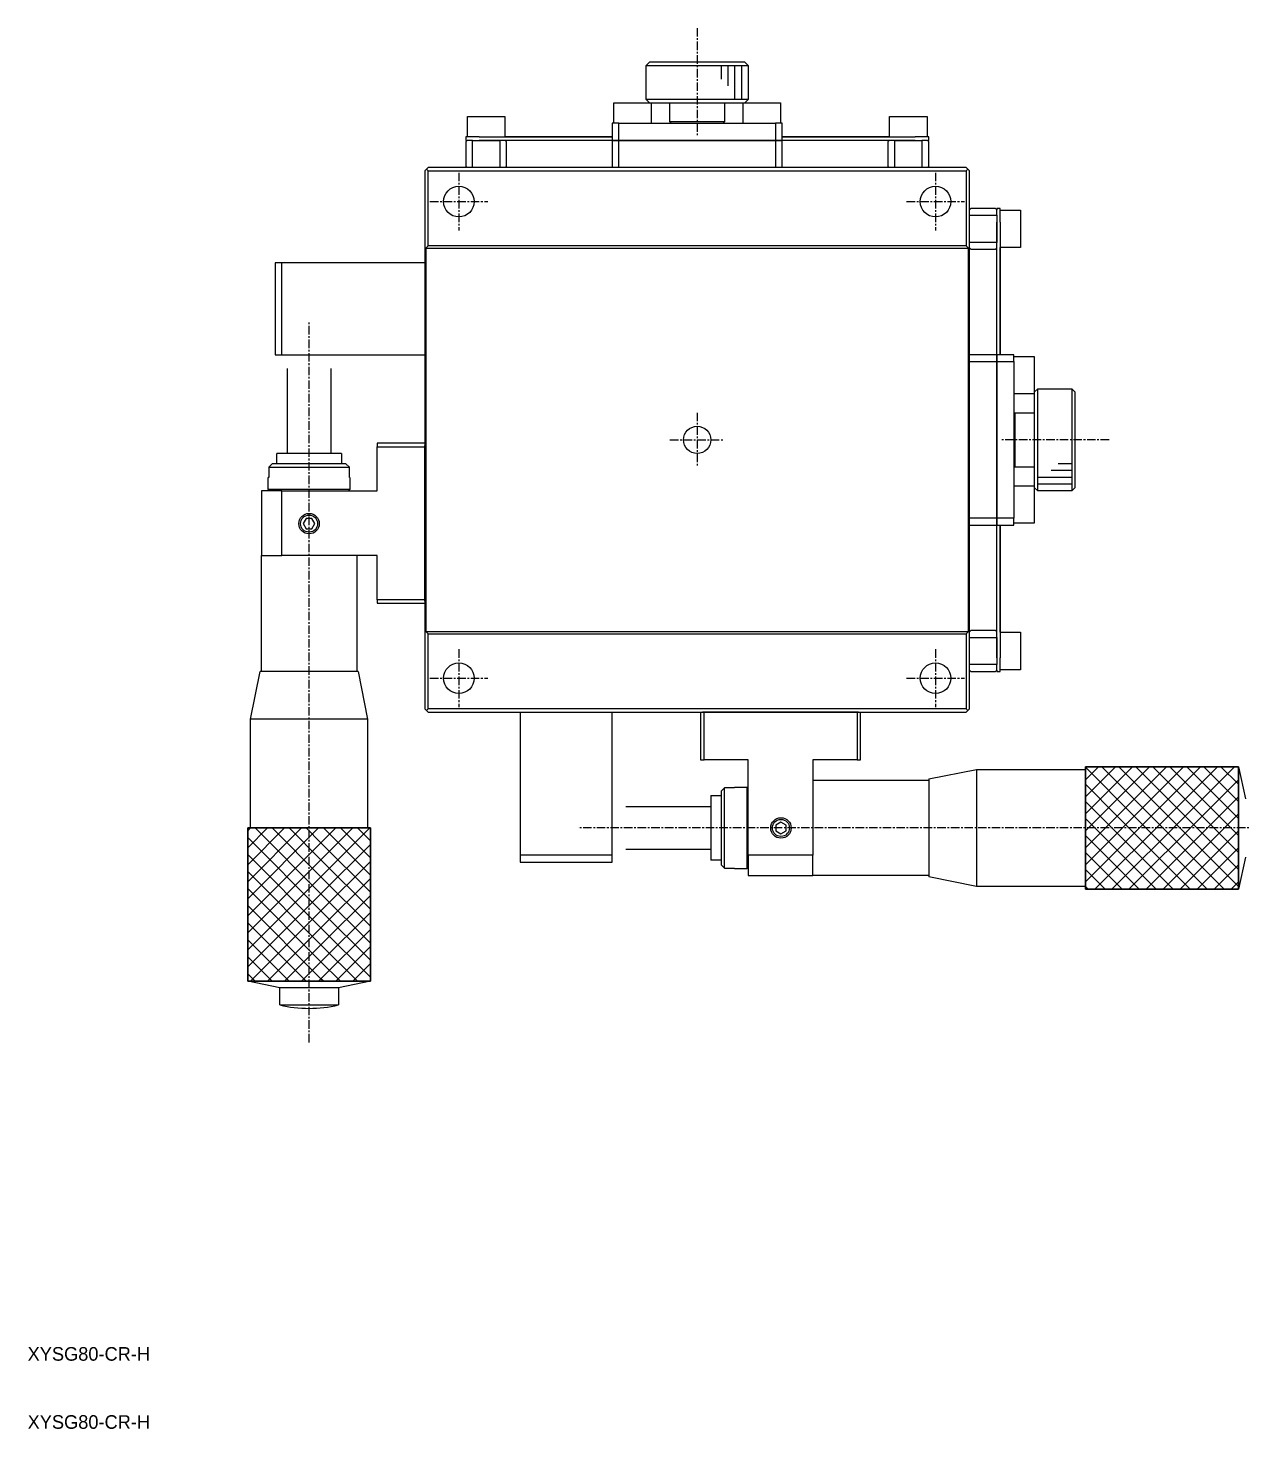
# Model space of a CAD drawing. Extents: x 10 to 534, y -6 to 276.
# Drawn here: x 10.1 to 188.3, y 10 to 215.8 of the extents above; entities that cross this region are included whole.
import ezdxf

# ---------------------------------------------------------------- set-up
doc = ezdxf.new("R2010")
doc.units = 0
doc.linetypes.add('CENTER', pattern=[2, 1.25, -0.25, 0.25, -0.25])
doc.layers.get('0').update_dxf_attribs({"linetype": 'CONTINUOUS'})
doc.layers.add('CENTER', color=1, linetype='CENTER')
doc.styles.get("Standard").update_dxf_attribs({"font": 'FG教科書体NT-M'})

msp = doc.modelspace()

# ---------------------------------------------------------------- linework, layer by layer
at = {"color": 7, "linetype": 'CONTINUOUS'}
for p, q in [((100.83, 210.25), (101.33, 210.75)), ((100.83, 210.25), (115.83, 210.25)), ((100.83, 205.25), (100.83, 210.25)), ((115.33, 210.75), (101.33, 210.75)), ((115.33, 210.75), (115.83, 210.25)), ((115.83, 210.25), (115.83, 205.25)), ((96.08, 204.75), (98.83, 204.75)), ((96.08, 201.75), (96.08, 204.75)), ((98.83, 204.75), (101.58, 204.75)), ((108.41, 205.25), (100.83, 205.25)), ((101.33, 204.75), (100.83, 205.25)), ((101.58, 204.75), (108.41, 204.75)), ((101.58, 204.75), (101.58, 201.75)), ((104.33, 201.95), (104.33, 204.75)), ((115.83, 205.25), (108.41, 205.25)), ((108.41, 204.75), (115.08, 204.75)), ((112.33, 204.75), (112.33, 201.95)), ((115.08, 204.75), (117.83, 204.75)), ((115.08, 201.75), (115.08, 204.75)), ((115.83, 205.25), (115.33, 204.75)), ((117.83, 204.75), (120.58, 204.75)), ((120.58, 204.75), (120.58, 201.75)), ((74.58, 202.75), (77.33, 202.75)), ((74.58, 199.75), (74.58, 202.75)), ((77.33, 202.75), (80.08, 202.75)), ((80.08, 202.75), (80.08, 199.75)), ((95.83, 201.75), (95.83, 199.25)), ((96.83, 201.75), (95.83, 201.75)), ((96.83, 199.25), (96.83, 201.75)), ((96.83, 201.75), (107.08, 201.75)), ((108.37, 201.95), (104.33, 201.95)), ((104.53, 201.75), (104.33, 201.95)), ((107.08, 201.75), (109.58, 201.75)), ((112.33, 201.95), (108.37, 201.95)), ((109.58, 201.75), (119.83, 201.75)), ((112.33, 201.95), (112.13, 201.75)), ((120.83, 201.75), (119.83, 201.75)), ((119.83, 201.75), (119.83, 199.25)), ((120.83, 199.25), (120.83, 201.75)), ((136.58, 202.75), (139.33, 202.75)), ((136.58, 199.75), (136.58, 202.75)), ((139.33, 202.75), (142.08, 202.75)), ((142.08, 202.75), (142.08, 199.75)), ((74.58, 199.75), (74.33, 199.75)), ((76.33, 199.75), (74.33, 199.75)), ((74.33, 199.75), (74.33, 199.25)), ((76.33, 199.75), (95.83, 199.75)), ((95.83, 199.75), (80.08, 199.75)), ((92.58, 199.75), (94.33, 199.75)), ((92.58, 199.75), (94.33, 199.75)), ((95.83, 199.75), (94.33, 199.75)), ((94.33, 199.75), (95.83, 199.75)), ((122.33, 199.75), (120.83, 199.75)), ((120.83, 199.75), (122.33, 199.75)), ((136.58, 199.75), (120.83, 199.75)), ((120.83, 199.75), (140.33, 199.75)), ((122.33, 199.75), (124.08, 199.75)), ((122.33, 199.75), (124.08, 199.75)), ((142.33, 199.75), (140.33, 199.75)), ((142.33, 199.75), (142.08, 199.75)), ((142.33, 199.25), (142.33, 199.75)), ((74.33, 199.05), (74.53, 199.25)), ((74.53, 199.25), (74.33, 199.05)), ((74.33, 199.25), (74.53, 199.25)), ((74.33, 199.05), (74.33, 195.45)), ((75.33, 199.25), (74.53, 199.25)), ((75.33, 199.25), (76.33, 199.25)), ((75.33, 195.25), (75.33, 199.25)), ((76.33, 199.25), (79.33, 199.25)), ((79.33, 199.25), (76.33, 199.25)), ((79.33, 199.25), (79.33, 195.25)), ((95.83, 199.25), (79.33, 199.25)), ((80.13, 199.25), (80.33, 199.05)), ((80.33, 199.05), (80.13, 199.25)), ((80.33, 195.45), (80.33, 199.05)), ((95.83, 199.25), (96.83, 199.25)), ((95.83, 199.25), (95.83, 195.25)), ((96.83, 199.25), (95.83, 199.25)), ((119.83, 199.25), (96.83, 199.25)), ((96.83, 195.25), (96.83, 199.25)), ((96.83, 199.25), (119.83, 199.25)), ((119.83, 199.25), (120.83, 199.25)), ((119.83, 199.25), (119.83, 195.25)), ((120.83, 199.25), (119.83, 199.25)), ((137.33, 199.25), (120.83, 199.25)), ((120.83, 195.25), (120.83, 199.25)), ((136.33, 199.05), (136.53, 199.25)), ((136.53, 199.25), (136.33, 199.05)), ((136.33, 199.05), (136.33, 195.45)), ((137.33, 199.25), (140.33, 199.25)), ((137.33, 195.25), (137.33, 199.25)), ((140.33, 199.25), (137.33, 199.25)), ((140.33, 199.25), (141.33, 199.25)), ((141.33, 199.25), (141.33, 195.25)), ((142.13, 199.25), (141.33, 199.25)), ((142.13, 199.25), (142.33, 199.05)), ((142.33, 199.05), (142.13, 199.25)), ((142.13, 199.25), (142.33, 199.25)), ((142.33, 195.45), (142.33, 199.05)), ((68.58, 195), (68.33, 194.75)), ((68.33, 194.75), (68.33, 154.45)), ((68.58, 195), (68.83, 195.25)), ((68.58, 195), (68.83, 194.75)), ((147.83, 195.25), (68.83, 195.25)), ((68.83, 194.75), (147.83, 194.75)), ((68.83, 183.75), (68.83, 194.75)), ((74.53, 195.25), (74.33, 195.45)), ((80.33, 195.45), (80.13, 195.25)), ((136.53, 195.25), (136.33, 195.45)), ((142.33, 195.45), (142.13, 195.25)), ((147.83, 195.25), (148.08, 195)), ((147.83, 194.75), (148.08, 195)), ((147.83, 194.75), (147.83, 183.75)), ((148.33, 194.75), (148.08, 195)), ((148.33, 115.75), (148.33, 194.75)), ((148.33, 189.05), (148.53, 189.25)), ((148.33, 188.25), (152.33, 188.25)), ((152.13, 189.25), (148.53, 189.25)), ((152.13, 189.25), (152.33, 189.05)), ((152.33, 189.05), (152.13, 189.25)), ((152.83, 189.25), (152.33, 189.25)), ((152.33, 189.25), (152.33, 189.05)), ((152.33, 188.25), (152.33, 189.05)), ((152.33, 188.25), (152.33, 187.25)), ((152.83, 189), (152.83, 189.25)), ((152.83, 187.25), (152.83, 189.25)), ((152.83, 189), (155.83, 189)), ((155.83, 189), (155.83, 186.25)), ((152.33, 187.25), (152.33, 184.25)), ((152.33, 184.25), (152.33, 187.25)), ((152.83, 187.25), (152.83, 167.75)), ((155.83, 186.25), (155.83, 183.5)), ((68.83, 183.75), (68.48, 183.4)), ((68.48, 183.4), (68.48, 127.1)), ((68.48, 183.4), (148.18, 183.4)), ((147.83, 183.75), (68.83, 183.75)), ((148.18, 183.4), (147.83, 183.75)), ((148.18, 127.1), (148.18, 183.4)), ((152.33, 184.25), (148.33, 184.25)), ((148.53, 183.25), (148.33, 183.45)), ((148.53, 183.25), (152.13, 183.25)), ((152.33, 183.45), (152.13, 183.25)), ((152.13, 183.25), (152.33, 183.45)), ((152.33, 167.75), (152.33, 184.25)), ((152.83, 167.75), (152.83, 183.5)), ((155.83, 183.5), (152.83, 183.5)), ((46.33, 181.25), (46.33, 167.75)), ((47.33, 181.25), (46.33, 181.25)), ((68.33, 181.25), (47.33, 181.25)), ((47.33, 167.75), (47.33, 181.25)), ((152.83, 171), (152.83, 169.25)), ((152.83, 171), (152.83, 169.25)), ((152.83, 167.75), (152.83, 169.25)), ((152.83, 169.25), (152.83, 167.75)), ((46.33, 167.75), (47.33, 167.75)), ((47.33, 167.75), (68.33, 167.75)), ((152.33, 167.75), (148.33, 167.75)), ((148.33, 166.75), (152.33, 166.75)), ((154.83, 167.75), (152.33, 167.75)), ((152.33, 167.75), (152.33, 166.75)), ((152.33, 166.75), (152.33, 167.75)), ((152.33, 166.75), (154.83, 166.75)), ((152.33, 143.75), (152.33, 166.75)), ((152.33, 166.75), (152.33, 143.75)), ((154.83, 166.75), (154.83, 167.75)), ((154.83, 167.5), (157.83, 167.5)), ((154.83, 166.75), (154.83, 156.5)), ((157.83, 167.5), (157.83, 164.75)), ((48.16, 153.25), (48.16, 165.75)), ((54.51, 165.75), (54.51, 153.25)), ((157.83, 164.75), (157.83, 162)), ((157.83, 162.25), (158.33, 162.75)), ((158.33, 155.17), (158.33, 162.75)), ((158.33, 162.75), (163.33, 162.75)), ((163.33, 162.75), (163.33, 147.75)), ((163.33, 162.75), (163.83, 162.25)), ((157.83, 162), (154.83, 162)), ((157.83, 162), (157.83, 155.17)), ((163.83, 148.25), (163.83, 162.25)), ((154.83, 159.05), (155.03, 159.25)), ((155.03, 155.21), (155.03, 159.25)), ((155.03, 159.25), (157.83, 159.25)), ((154.83, 156.5), (154.83, 154)), ((68.33, 154.75), (61.33, 154.75)), ((61.33, 154.75), (61.33, 154.25)), ((68.33, 154.25), (68.33, 154.45)), ((155.03, 151.25), (155.03, 155.21)), ((157.83, 155.17), (157.83, 148.5)), ((158.33, 147.75), (158.33, 155.17)), ((46.83, 153.25), (46.58, 153.25)), ((56.08, 153.25), (46.58, 153.25)), ((46.58, 151.75), (46.58, 153.25)), ((56.08, 153.25), (55.83, 153.25)), ((56.08, 153.25), (56.08, 151.75)), ((61.33, 154.25), (68.33, 154.25)), ((61.33, 147.75), (61.33, 154.25)), ((68.33, 131.75), (68.33, 154.25)), ((154.83, 154), (154.83, 143.75)), ((45.92, 151.75), (45.42, 151.25)), ((45.42, 151.25), (57.25, 151.25)), ((45.42, 151.25), (45.42, 149.75)), ((56.74, 151.75), (45.92, 151.75)), ((57.25, 151.25), (56.74, 151.75)), ((57.25, 149.75), (57.25, 151.25)), ((155.03, 151.25), (154.83, 151.45)), ((157.83, 151.25), (155.03, 151.25)), ((45.42, 149.75), (45.33, 149.75)), ((45.33, 147.95), (45.33, 149.75)), ((57.33, 149.75), (57.25, 149.75)), ((57.33, 149.75), (57.33, 147.95)), ((154.83, 148.5), (157.83, 148.5)), ((157.83, 148.5), (157.83, 145.75)), ((158.33, 147.75), (157.83, 148.25)), ((163.83, 148.25), (163.33, 147.75)), ((44.33, 147.75), (44.33, 138.25)), ((47.33, 147.75), (44.33, 147.75)), ((57.33, 147.95), (45.33, 147.95)), ((45.53, 147.75), (45.33, 147.95)), ((47.33, 147.75), (61.33, 147.75)), ((47.33, 138.25), (47.33, 147.75)), ((57.33, 147.95), (57.13, 147.75)), ((163.33, 147.75), (158.33, 147.75)), ((157.83, 145.75), (157.83, 143)), ((50.9, 143.7), (50.47, 142.95)), ((50.47, 142.95), (50.9, 142.2)), ((51.76, 143.7), (50.9, 143.7)), ((50.9, 142.2), (51.76, 142.2)), ((52.2, 142.95), (51.76, 143.7)), ((51.76, 142.2), (52.2, 142.95)), ((152.33, 143.75), (148.33, 143.75)), ((148.33, 142.75), (152.33, 142.75)), ((154.83, 143.75), (152.33, 143.75)), ((152.33, 143.75), (152.33, 142.75)), ((152.33, 142.75), (152.33, 143.75)), ((152.33, 142.75), (154.83, 142.75)), ((152.33, 126.25), (152.33, 142.75)), ((152.83, 141.25), (152.83, 142.75)), ((152.83, 142.75), (152.83, 141.25)), ((152.83, 127), (152.83, 142.75)), ((152.83, 142.75), (152.83, 123.25)), ((154.83, 142.75), (154.83, 143.75)), ((157.83, 143), (154.83, 143)), ((152.83, 141.25), (152.83, 139.5)), ((152.83, 141.25), (152.83, 139.5)), ((44.33, 138.25), (47.33, 138.25)), ((44.33, 121.25), (44.33, 138.25)), ((61.33, 138.25), (47.33, 138.25)), ((58.33, 138.25), (58.33, 121.25)), ((61.33, 131.75), (61.33, 138.25)), ((68.33, 131.75), (61.33, 131.75)), ((61.33, 131.75), (61.33, 131.25)), ((68.33, 131.55), (68.33, 131.75)), ((61.33, 131.25), (68.33, 131.25)), ((68.33, 131.55), (68.33, 115.75)), ((68.48, 127.1), (148.18, 127.1)), ((68.48, 127.1), (68.83, 126.75)), ((68.83, 126.75), (147.83, 126.75)), ((68.83, 115.75), (68.83, 126.75)), ((147.83, 126.75), (148.18, 127.1)), ((147.83, 126.75), (147.83, 115.75)), ((148.33, 127.05), (148.53, 127.25)), ((148.33, 126.25), (152.33, 126.25)), ((152.13, 127.25), (148.53, 127.25)), ((152.13, 127.25), (152.33, 127.05)), ((152.33, 127.05), (152.13, 127.25)), ((152.33, 126.25), (152.33, 123.25)), ((152.33, 123.25), (152.33, 126.25)), ((152.83, 127), (155.83, 127)), ((155.83, 127), (155.83, 124.25)), ((155.83, 124.25), (155.83, 121.5)), ((152.33, 122.25), (148.33, 122.25)), ((148.53, 121.25), (148.33, 121.45)), ((152.33, 121.45), (152.13, 121.25)), ((152.13, 121.25), (152.33, 121.45)), ((152.33, 123.25), (152.33, 122.25)), ((152.33, 121.45), (152.33, 122.25)), ((152.33, 121.45), (152.33, 121.25)), ((152.83, 121.25), (152.83, 123.25)), ((152.83, 121.25), (152.83, 121.5)), ((155.83, 121.5), (152.83, 121.5)), ((42.73, 114.25), (44.13, 121.25)), ((58.53, 121.25), (44.13, 121.25)), ((44.33, 121.25), (44.13, 121.25)), ((58.33, 121.25), (44.33, 121.25)), ((58.53, 121.25), (58.33, 121.25)), ((58.53, 121.25), (59.93, 114.25)), ((148.53, 121.25), (152.13, 121.25)), ((152.33, 121.25), (152.83, 121.25)), ((68.33, 115.75), (68.58, 115.5)), ((68.83, 115.75), (68.58, 115.5)), ((68.83, 115.25), (68.58, 115.5)), ((147.83, 115.75), (68.83, 115.75)), ((68.83, 115.25), (147.83, 115.25)), ((82.33, 115.25), (82.33, 94.25)), ((95.83, 94.25), (95.83, 115.25)), ((108.83, 115.25), (108.83, 108.25)), ((109.33, 115.25), (109.13, 115.25)), ((109.33, 108.25), (109.33, 115.25)), ((131.83, 115.25), (109.33, 115.25)), ((131.83, 115.25), (131.83, 108.25)), ((132.03, 115.25), (131.83, 115.25)), ((132.33, 108.25), (132.33, 115.25)), ((148.08, 115.5), (147.83, 115.75)), ((148.08, 115.5), (147.83, 115.25)), ((148.08, 115.5), (148.33, 115.75)), ((59.93, 114.25), (42.73, 114.25)), ((42.73, 98.25), (42.73, 114.25)), ((59.93, 114.25), (59.93, 98.25)), ((108.83, 108.25), (109.33, 108.25)), ((115.83, 108.25), (109.33, 108.25)), ((115.83, 94.25), (115.83, 108.25)), ((125.33, 108.25), (125.33, 94.25)), ((131.83, 108.25), (125.33, 108.25)), ((131.83, 108.25), (132.33, 108.25)), ((165.33, 106.85), (165.33, 107.25)), ((187.83, 107.25), (165.33, 107.25)), ((165.33, 107.25), (165.33, 89.25)), ((187.83, 107.25), (188.83, 102.55)), ((187.83, 89.25), (187.83, 107.25)), ((125.33, 105.25), (142.33, 105.25)), ((142.33, 105.45), (149.33, 106.85)), ((142.33, 105.45), (142.33, 91.05)), ((142.33, 105.45), (142.33, 105.25)), ((142.33, 105.25), (142.33, 91.25)), ((149.33, 106.85), (149.33, 89.65)), ((149.33, 106.85), (165.33, 106.85)), ((165.33, 106.85), (165.33, 89.65)), ((110.33, 103), (110.33, 102.75)), ((110.33, 103), (110.33, 93.5)), ((110.33, 103), (111.83, 103)), ((112.33, 104.17), (111.83, 103.66)), ((111.83, 103.66), (111.83, 92.84)), ((113.83, 104.17), (112.33, 104.17)), ((112.33, 92.33), (112.33, 104.17)), ((113.83, 104.25), (113.83, 104.17)), ((113.83, 104.25), (115.63, 104.25)), ((115.63, 104.25), (115.63, 92.25)), ((115.63, 104.25), (115.83, 104.05)), ((97.83, 101.42), (110.33, 101.42)), ((120.63, 99.12), (119.88, 98.68)), ((121.38, 98.68), (120.63, 99.12)), ((42.33, 98.25), (42.73, 98.25)), ((60.33, 98.25), (42.33, 98.25)), ((42.33, 98.25), (42.33, 75.75)), ((59.93, 98.25), (42.73, 98.25)), ((59.93, 98.25), (60.33, 98.25)), ((60.33, 75.75), (60.33, 98.25)), ((119.88, 98.68), (119.88, 97.82)), ((119.88, 97.82), (120.63, 97.38)), ((120.63, 97.38), (121.38, 97.82)), ((121.38, 97.82), (121.38, 98.68)), ((110.33, 95.07), (97.83, 95.07)), ((95.83, 94.25), (82.33, 94.25)), ((82.33, 94.25), (82.33, 93.25)), ((82.33, 93.25), (95.83, 93.25)), ((95.83, 93.25), (95.83, 94.25)), ((110.33, 93.75), (110.33, 93.5)), ((111.83, 93.5), (110.33, 93.5)), ((111.83, 92.84), (112.33, 92.33)), ((125.33, 94.25), (115.83, 94.25)), ((115.83, 94.25), (115.83, 91.25)), ((125.33, 91.25), (125.33, 94.25)), ((188.83, 93.95), (187.83, 89.25)), ((112.33, 92.33), (113.83, 92.33)), ((113.83, 92.33), (113.83, 92.25)), ((115.63, 92.25), (113.83, 92.25)), ((115.83, 92.45), (115.63, 92.25)), ((115.83, 91.25), (125.33, 91.25)), ((142.33, 91.25), (125.33, 91.25)), ((142.33, 91.25), (142.33, 91.05)), ((149.33, 89.65), (142.33, 91.05)), ((165.33, 89.65), (149.33, 89.65)), ((165.33, 89.25), (165.33, 89.65)), ((165.33, 89.25), (187.83, 89.25)), ((47.03, 74.75), (42.33, 75.75)), ((42.33, 75.75), (60.33, 75.75)), ((55.63, 74.75), (47.03, 74.75)), ((47.03, 72.25), (47.03, 74.75)), ((60.33, 75.75), (55.63, 74.75)), ((55.63, 74.75), (55.63, 72.25)), ((47.03, 72.25), (55.63, 72.25))]:
    msp.add_line(p, q, dxfattribs=at)
at = {"color": 3, "linetype": 'CONTINUOUS'}
for p, q in [((111.83, 210.25), (111.83, 208.25)), ((112.83, 210.25), (112.83, 207.25)), ((113.83, 210.25), (113.83, 205.25)), ((114.83, 210.25), (114.83, 205.25)), ((163.33, 150.75), (160.33, 150.75)), ((163.33, 151.75), (161.33, 151.75)), ((163.33, 149.75), (158.33, 149.75)), ((163.33, 148.75), (158.33, 148.75)), ((165.33, 89.25), (165.33, 107.25)), ((165.33, 107.25), (187.83, 107.25)), ((172.24, 107.25), (165.33, 100.34)), ((169.74, 107.25), (165.33, 102.84)), ((167.24, 107.25), (165.33, 105.34)), ((172.49, 100), (165.33, 107.16)), ((174.74, 107.25), (167.49, 100)), ((174.99, 100), (167.74, 107.25)), ((177.24, 107.25), (169.99, 100)), ((177.49, 100), (170.24, 107.25)), ((179.74, 107.25), (172.49, 100)), ((179.99, 100), (172.74, 107.25)), ((182.24, 107.25), (174.99, 100)), ((182.49, 100), (175.24, 107.25)), ((184.74, 107.25), (177.49, 100)), ((184.99, 100), (177.74, 107.25)), ((187.24, 107.25), (179.99, 100)), ((187.49, 100), (180.24, 107.25)), ((187.83, 102.16), (182.74, 107.25)), ((187.83, 104.66), (185.24, 107.25)), ((187.83, 107.16), (187.74, 107.25)), ((187.83, 107.25), (187.83, 89.25)), ((187.83, 105.34), (182.49, 100)), ((169.99, 100), (165.33, 104.66)), ((167.49, 100), (165.33, 102.16)), ((187.83, 102.84), (184.99, 100)), ((174.99, 100), (165.33, 90.34)), ((172.49, 100), (165.33, 92.84)), ((169.99, 100), (165.33, 95.34)), ((167.49, 100), (165.33, 97.84)), ((175.74, 89.25), (165.33, 99.66)), ((177.49, 100), (166.74, 89.25)), ((178.24, 89.25), (167.49, 100)), ((179.99, 100), (169.24, 89.25)), ((180.74, 89.25), (169.99, 100)), ((182.49, 100), (171.74, 89.25)), ((183.24, 89.25), (172.49, 100)), ((184.99, 100), (174.24, 89.25)), ((185.74, 89.25), (174.99, 100)), ((187.49, 100), (176.74, 89.25)), ((187.83, 89.66), (177.49, 100)), ((187.83, 92.16), (179.99, 100)), ((187.83, 94.66), (182.49, 100)), ((187.83, 97.16), (184.99, 100)), ((187.83, 100.34), (187.49, 100)), ((187.83, 99.66), (187.49, 100)), ((42.33, 98.25), (60.33, 98.25)), ((42.33, 75.75), (42.33, 98.25)), ((42.33, 87.84), (52.74, 98.25)), ((42.33, 90.34), (50.24, 98.25)), ((42.33, 92.84), (47.74, 98.25)), ((42.33, 95.34), (45.24, 98.25)), ((42.33, 97.84), (42.74, 98.25)), ((53.08, 86.09), (42.33, 96.84)), ((53.08, 88.59), (43.43, 98.25)), ((53.08, 91.09), (45.93, 98.25)), ((53.08, 93.59), (48.43, 98.25)), ((53.08, 96.09), (50.93, 98.25)), ((53.08, 91.09), (60.24, 98.25)), ((53.08, 93.59), (57.74, 98.25)), ((53.08, 96.09), (55.24, 98.25)), ((60.33, 91.34), (53.43, 98.25)), ((60.33, 93.84), (55.93, 98.25)), ((60.33, 96.34), (58.43, 98.25)), ((60.33, 98.25), (60.33, 75.75)), ((173.24, 89.25), (165.33, 97.16)), ((187.83, 97.84), (179.24, 89.25)), ((42.33, 85.34), (53.08, 96.09)), ((60.33, 88.84), (53.08, 96.09)), ((53.08, 88.59), (60.33, 95.84)), ((187.83, 95.34), (181.74, 89.25)), ((53.08, 83.59), (42.33, 94.34)), ((42.33, 82.84), (53.08, 93.59)), ((60.33, 86.34), (53.08, 93.59)), ((53.08, 86.09), (60.33, 93.34)), ((170.74, 89.25), (165.33, 94.66)), ((187.83, 92.84), (184.24, 89.25)), ((53.08, 81.09), (42.33, 91.84)), ((42.33, 80.34), (53.08, 91.09)), ((60.33, 83.84), (53.08, 91.09)), ((53.08, 83.59), (60.33, 90.84)), ((168.24, 89.25), (165.33, 92.16)), ((53.08, 78.59), (42.33, 89.34)), ((42.33, 77.84), (53.08, 88.59)), ((60.33, 81.34), (53.08, 88.59)), ((165.74, 89.25), (165.33, 89.66)), ((187.83, 89.25), (165.33, 89.25)), ((187.83, 90.34), (186.74, 89.25)), ((53.08, 76.09), (42.33, 86.84)), ((53.08, 81.09), (60.33, 88.34)), ((42.74, 75.75), (53.08, 86.09)), ((60.33, 78.84), (53.08, 86.09)), ((53.08, 78.59), (60.33, 85.84)), ((50.93, 75.75), (42.33, 84.34)), ((45.24, 75.75), (53.08, 83.59)), ((60.33, 76.34), (53.08, 83.59)), ((53.08, 76.09), (60.33, 83.34)), ((48.43, 75.75), (42.33, 81.84)), ((47.74, 75.75), (53.08, 81.09)), ((58.43, 75.75), (53.08, 81.09)), ((55.24, 75.75), (60.33, 80.84)), ((45.93, 75.75), (42.33, 79.34)), ((50.24, 75.75), (53.08, 78.59)), ((55.93, 75.75), (53.08, 78.59)), ((57.74, 75.75), (60.33, 78.34)), ((43.43, 75.75), (42.33, 76.84)), ((60.33, 75.75), (42.33, 75.75)), ((52.74, 75.75), (53.08, 76.09)), ((53.43, 75.75), (53.08, 76.09)), ((60.24, 75.75), (60.33, 75.84))]:
    msp.add_line(p, q, dxfattribs=at)
at = {"color": 7, "linetype": 'CONTINUOUS'}
for centre, radius in [((73.33, 190.25), 2.25), ((143.33, 190.25), 2.25), ((108.33, 155.25), 2), ((51.33, 142.95), 1.25), ((73.33, 120.25), 2.25), ((143.33, 120.25), 2.25), ((120.63, 98.25), 1.25)]:
    msp.add_circle(centre, radius, dxfattribs=at)
at = {"color": 3, "linetype": 'CONTINUOUS'}
for centre in [(51.33, 142.95), (120.63, 98.25)]:
    msp.add_circle(centre, 1.5, dxfattribs=at)
at = {"color": 7, "linetype": 'CONTINUOUS'}
for start, end in [(256.735, 270), (270, 283.265)]:
    msp.add_arc((51.33, 90.49), 18.74, start, end, dxfattribs=at)
at = {"layer": 'CENTER', "color": 1, "linetype": 'CENTER'}
for p, q in [((108.33, 215.75), (108.33, 199.75)), ((73.33, 194.5), (73.33, 186)), ((143.33, 194.5), (143.33, 186)), ((69.08, 190.25), (77.58, 190.25)), ((139.08, 190.25), (147.58, 190.25)), ((51.33, 66.75), (51.33, 172.75)), ((108.33, 159.25), (108.33, 151.25)), ((104.33, 155.25), (112.33, 155.25)), ((168.83, 155.25), (152.83, 155.25)), ((73.33, 124.5), (73.33, 116)), ((143.33, 124.5), (143.33, 116)), ((69.08, 120.25), (77.58, 120.25)), ((139.08, 120.25), (147.58, 120.25)), ((196.83, 98.25), (90.83, 98.25))]:
    msp.add_line(p, q, dxfattribs=at)

# ---------------------------------------------------------------- texts
at = {"color": 7, "linetype": 'CONTINUOUS'}
for p in [(10, 20), (10, 10)]:
    msp.add_text('XYSG80-CR-H', height=2, dxfattribs=at).set_placement(p)

doc.saveas('drawing.dxf')
